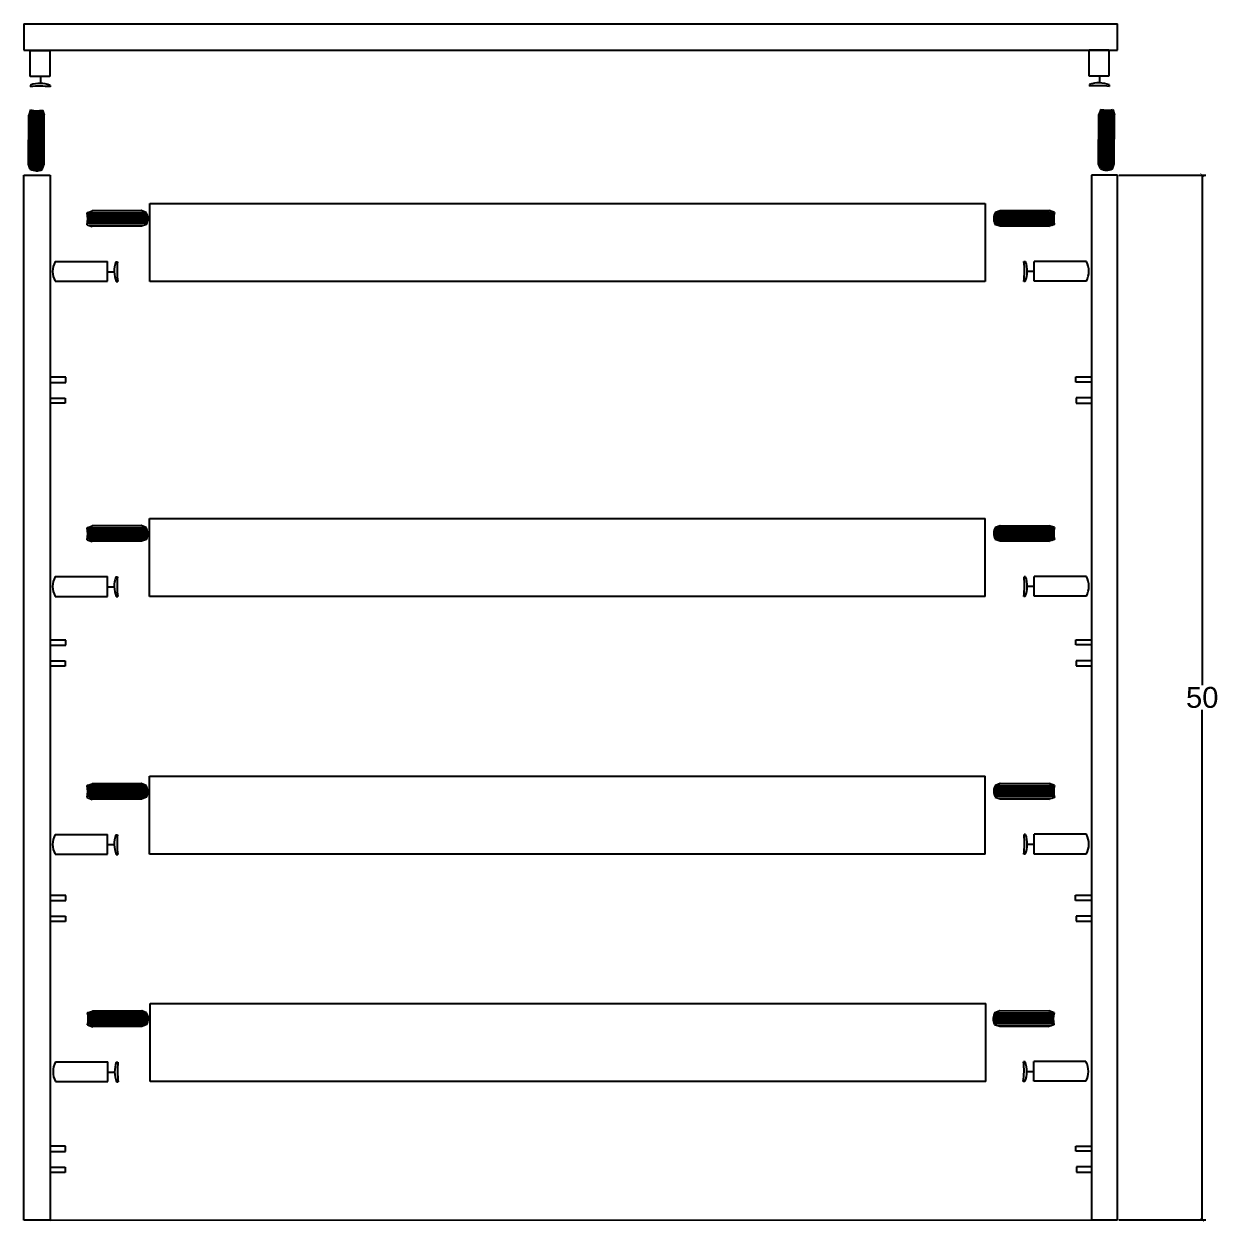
# Model space of a CAD drawing. Header units: inches. Extents: x -8 to 1551, y -417 to 323.
# Drawn here: x 269.9 to 327.1, y 265.8 to 323.1 of the extents above; entities that cross this region are included whole.
import ezdxf

# ---------------------------------------------------------------- set-up
doc = ezdxf.new("R2010")
doc.units = ezdxf.units.IN
doc.header["$MEASUREMENT"] = 0
doc.styles.get("Standard").update_dxf_attribs({"font": 'Arial.ttf'})
doc.dimstyles.get("Standard").update_dxf_attribs({"dimtxt": 0.18, "dimasz": 0.18, "dimexe": 0.18, "dimexo": 0.0625, "dimgap": 0.09, "dimtad": 0, "dimtih": 1, "dimtoh": 1, "dimdec": 4, "dimzin": 0, "dimdsep": 46, "dimtxsty": 'Standard', "dimcen": 0.09, "dimadec": 0, "dimazin": 0, "dimtfac": 1, "dimtdec": 4, "dimtofl": 0, "dimtmove": 0, "dimatfit": 3, "dimfxl": 1, "dimtolj": 1, "dimtzin": 0, "dimarcsym": 0})

# ---------------------------------------------------------------- blocks, each defined once
blk = doc.blocks.new('_ArchTick')
at = {"color": 0, "linetype": 'ByBlock', "const_width": 0.15}
blk.add_lwpolyline([(-0.5, -0.5), (0.5, 0.5)], dxfattribs=at)
blk = doc.blocks.new('*D30')
at = {"color": 0, "lineweight": -2, "transparency": 16777216}
for p, q in [((322.33, 315.855), (326.501, 315.855)), ((326.321, 315.855), (326.321, 291.452)), ((326.321, 265.855), (326.321, 290.259)), ((322.33, 265.855), (326.501, 265.855))]:
    blk.add_line(p, q, dxfattribs=at)
at = {"layer": 'Defpoints', "color": 0, "transparency": 16777216}
for p in [(322.268, 315.855), (326.321, 315.855), (322.268, 265.855)]:
    blk.add_point(p, dxfattribs=at)
at = {"color": 0, "lineweight": -2, "transparency": 16777216, "xscale": 0.18, "yscale": 0.18, "zscale": 0.18}
for p, rotation in [((326.321, 315.855), 90), ((326.321, 265.855), 270)]:
    blk.add_blockref('_ArchTick', p, dxfattribs=dict(at, rotation=rotation))
at = {"color": 0, "transparency": 16777216, "insert": (326.321, 290.855), "char_height": 1, "attachment_point": 5}
blk.add_mtext('\\A1;50', dxfattribs=at)

msp = doc.modelspace()

# ---------------------------------------------------------------- linework, layer by layer
for p, q in [((269.917, 323.086), (322.268, 323.086)), ((269.917, 323.086), (269.917, 321.836)), ((322.268, 321.836), (322.268, 323.086)), ((269.917, 321.836), (319.844, 321.836)), ((270.217, 321.82), (271.159, 321.82)), ((270.217, 320.57), (270.217, 321.82)), ((270.217, 321.82), (271.159, 321.82)), ((271.159, 321.82), (271.159, 320.57)), ((319.844, 321.836), (322.268, 321.836)), ((320.912, 321.843), (321.854, 321.843)), ((320.912, 320.593), (320.912, 321.843)), ((320.912, 321.843), (321.854, 321.843)), ((321.854, 321.843), (321.854, 320.593)), ((271.159, 320.57), (270.217, 320.57)), ((270.702, 320.57), (270.702, 320.243)), ((321.854, 320.593), (320.912, 320.593)), ((321.397, 320.593), (321.397, 320.266)), ((270.229, 320.162), (270.229, 320.159)), ((270.229, 320.159), (270.229, 320.084)), ((271.171, 320.147), (271.171, 320.072)), ((320.924, 320.185), (320.924, 320.182)), ((320.924, 320.182), (320.924, 320.107)), ((321.866, 320.169), (321.866, 320.094)), ((270.233, 318.969), (270.146, 318.723)), ((270.221, 316.142), (270.233, 318.969)), ((270.308, 316.101), (270.313, 318.953)), ((270.395, 316.075), (270.398, 318.941)), ((270.48, 316.063), (270.486, 318.935)), ((270.57, 316.063), (270.573, 318.936)), ((270.654, 316.076), (270.659, 318.942)), ((270.741, 316.102), (270.746, 318.953)), ((270.806, 318.965), (270.891, 318.719)), ((270.828, 316.231), (270.839, 318.869)), ((321.464, 318.994), (321.377, 318.748)), ((321.453, 316.168), (321.464, 318.994)), ((321.539, 316.126), (321.545, 318.978)), ((321.626, 316.1), (321.629, 318.967)), ((321.712, 316.088), (321.717, 318.961)), ((321.802, 316.088), (321.804, 318.961)), ((321.885, 316.101), (321.891, 318.967)), ((321.972, 316.128), (321.977, 318.979)), ((322.037, 318.991), (322.122, 318.744)), ((322.059, 316.257), (322.07, 318.895)), ((270.132, 316.373), (270.146, 318.723)), ((270.877, 316.369), (270.891, 318.719)), ((321.363, 316.399), (321.377, 318.748)), ((322.108, 316.395), (322.122, 318.744)), ((270.221, 316.142), (270.132, 316.373)), ((270.789, 316.124), (270.877, 316.369)), ((321.453, 316.168), (321.363, 316.399)), ((322.021, 316.149), (322.108, 316.395)), ((269.917, 265.844), (269.917, 315.844)), ((269.917, 315.844), (271.167, 315.844)), ((271.167, 315.844), (271.167, 265.844)), ((271.167, 315.844), (271.167, 303.344)), ((321.018, 315.855), (321.018, 265.855)), ((321.018, 315.855), (321.018, 303.355)), ((322.268, 315.855), (321.018, 315.855)), ((321.018, 315.855), (321.018, 265.855)), ((321.018, 315.855), (321.018, 303.355)), ((322.268, 265.855), (322.268, 315.855)), ((275.935, 314.499), (315.935, 314.499)), ((275.935, 310.768), (275.935, 314.499)), ((315.935, 314.499), (315.935, 310.768)), ((272.939, 314.053), (273.185, 314.141)), ((275.766, 314.065), (272.939, 314.053)), ((275.807, 313.978), (272.955, 313.973)), ((275.832, 313.632), (272.966, 313.627)), ((275.833, 313.891), (272.967, 313.889)), ((275.845, 313.806), (272.972, 313.801)), ((275.845, 313.716), (272.972, 313.713)), ((275.534, 314.154), (273.185, 314.141)), ((275.766, 314.065), (275.534, 314.154)), ((316.339, 313.817), (319.212, 313.812)), ((316.34, 313.727), (319.212, 313.725)), ((316.352, 313.903), (319.218, 313.9)), ((316.352, 313.644), (319.218, 313.638)), ((316.378, 313.99), (319.229, 313.984)), ((316.419, 314.076), (316.65, 314.166)), ((316.419, 314.076), (319.245, 314.065)), ((316.65, 314.166), (319, 314.152)), ((319.245, 314.065), (319, 314.152)), ((272.943, 313.48), (273.189, 313.396)), ((275.806, 313.546), (272.955, 313.54)), ((275.677, 313.459), (273.039, 313.448)), ((275.539, 313.409), (273.189, 313.396)), ((275.784, 313.497), (275.539, 313.409)), ((316.379, 313.557), (319.23, 313.552)), ((316.4, 313.508), (316.646, 313.421)), ((316.508, 313.47), (319.146, 313.459)), ((316.646, 313.421), (318.995, 313.407)), ((319.242, 313.492), (318.995, 313.407)), ((271.41, 311.712), (273.91, 311.712)), ((273.91, 310.77), (273.91, 311.712)), ((274.319, 311.7), (274.321, 311.7)), ((274.321, 311.7), (274.396, 311.7)), ((317.863, 311.711), (317.788, 311.711)), ((317.866, 311.711), (317.863, 311.711)), ((320.774, 311.723), (318.274, 311.723)), ((318.274, 310.781), (318.274, 311.723)), ((271.41, 310.77), (273.91, 310.77)), ((273.911, 311.228), (274.238, 311.228)), ((274.334, 310.758), (274.409, 310.758)), ((315.935, 310.768), (275.935, 310.768)), ((317.851, 310.769), (317.776, 310.769)), ((318.274, 311.239), (317.947, 311.239)), ((320.774, 310.781), (318.274, 310.781)), ((271.919, 306.183), (271.169, 306.183)), ((271.919, 305.933), (271.919, 306.183)), ((320.265, 305.945), (320.265, 306.195)), ((320.265, 306.195), (321.015, 306.195)), ((271.169, 305.933), (271.919, 305.933)), ((321.015, 305.945), (320.265, 305.945)), ((271.146, 305.183), (271.896, 305.183)), ((271.896, 305.183), (271.896, 304.933)), ((321.039, 305.194), (320.289, 305.194)), ((320.289, 305.194), (320.289, 304.944)), ((271.896, 304.933), (271.146, 304.933)), ((320.289, 304.944), (321.039, 304.944)), ((271.167, 303.344), (271.167, 290.844)), ((321.018, 303.355), (321.018, 290.855)), ((321.018, 303.355), (321.018, 290.855)), ((275.934, 299.425), (315.934, 299.425)), ((275.934, 295.694), (275.934, 299.425)), ((315.934, 295.694), (315.934, 299.425)), ((272.938, 298.979), (273.183, 299.067)), ((275.764, 298.991), (272.938, 298.979)), ((275.805, 298.904), (272.954, 298.899)), ((275.831, 298.817), (272.965, 298.815)), ((275.844, 298.732), (272.971, 298.727)), ((275.533, 299.08), (273.183, 299.067)), ((275.764, 298.991), (275.533, 299.08)), ((316.341, 298.743), (319.214, 298.738)), ((316.353, 298.829), (319.22, 298.826)), ((316.379, 298.916), (319.231, 298.91)), ((316.421, 299.002), (316.652, 299.092)), ((316.421, 299.002), (319.247, 298.99)), ((316.652, 299.092), (319.001, 299.078)), ((319.247, 298.99), (319.001, 299.078)), ((272.941, 298.406), (273.188, 298.322)), ((275.804, 298.472), (272.953, 298.466)), ((275.831, 298.558), (272.965, 298.553)), ((275.843, 298.642), (272.97, 298.639)), ((275.675, 298.384), (273.037, 298.374)), ((275.537, 298.335), (273.188, 298.322)), ((275.783, 298.423), (275.537, 298.335)), ((316.341, 298.653), (319.214, 298.651)), ((316.354, 298.57), (319.22, 298.564)), ((316.381, 298.483), (319.232, 298.478)), ((316.402, 298.434), (316.648, 298.347)), ((316.51, 298.396), (319.148, 298.385)), ((316.648, 298.347), (318.997, 298.333)), ((319.244, 298.418), (318.997, 298.333)), ((271.409, 296.638), (273.909, 296.638)), ((273.909, 295.696), (273.909, 296.638)), ((274.317, 296.626), (274.32, 296.626)), ((274.32, 296.626), (274.395, 296.626)), ((317.865, 296.637), (317.79, 296.637)), ((317.868, 296.637), (317.865, 296.637)), ((320.776, 296.649), (318.276, 296.649)), ((318.276, 295.707), (318.276, 296.649)), ((273.909, 296.153), (274.236, 296.153)), ((318.276, 296.165), (317.949, 296.165)), ((271.409, 295.696), (273.909, 295.696)), ((274.332, 295.684), (274.407, 295.684)), ((315.934, 295.694), (275.934, 295.694)), ((317.852, 295.695), (317.777, 295.695)), ((320.776, 295.707), (318.276, 295.707)), ((271.919, 293.607), (271.169, 293.607)), ((271.919, 293.357), (271.919, 293.607)), ((320.265, 293.368), (320.265, 293.618)), ((320.265, 293.618), (321.015, 293.618)), ((271.169, 293.357), (271.919, 293.357)), ((321.015, 293.368), (320.265, 293.368)), ((271.146, 292.606), (271.896, 292.606)), ((271.896, 292.606), (271.896, 292.356)), ((321.039, 292.618), (320.289, 292.618)), ((320.289, 292.618), (320.289, 292.368)), ((271.896, 292.356), (271.146, 292.356)), ((320.289, 292.368), (321.039, 292.368)), ((271.167, 290.844), (271.167, 278.344)), ((321.018, 290.855), (321.018, 278.355)), ((321.018, 290.855), (321.018, 278.355)), ((272.938, 286.639), (273.183, 286.727)), ((275.764, 286.651), (272.938, 286.639)), ((275.533, 286.74), (273.183, 286.727)), ((275.764, 286.651), (275.533, 286.74)), ((275.934, 287.085), (315.934, 287.085)), ((275.934, 283.354), (275.934, 287.085)), ((315.934, 283.354), (315.934, 287.085)), ((316.421, 286.662), (316.652, 286.752)), ((316.421, 286.662), (319.247, 286.651)), ((316.652, 286.752), (319.001, 286.738)), ((319.247, 286.651), (319.001, 286.738)), ((275.804, 286.132), (272.953, 286.126)), ((275.805, 286.564), (272.954, 286.559)), ((275.831, 286.477), (272.965, 286.475)), ((275.831, 286.218), (272.965, 286.213)), ((275.843, 286.302), (272.97, 286.299)), ((275.844, 286.392), (272.971, 286.387)), ((275.783, 286.083), (275.537, 285.995)), ((316.341, 286.403), (319.214, 286.398)), ((316.341, 286.313), (319.214, 286.311)), ((316.353, 286.489), (319.22, 286.486)), ((316.354, 286.23), (319.22, 286.224)), ((316.379, 286.576), (319.231, 286.57)), ((316.381, 286.143), (319.232, 286.138)), ((316.402, 286.094), (316.648, 286.007)), ((319.244, 286.078), (318.997, 285.993)), ((272.941, 286.066), (273.188, 285.982)), ((275.675, 286.045), (273.037, 286.034)), ((275.537, 285.995), (273.188, 285.982)), ((316.51, 286.056), (319.148, 286.045)), ((316.648, 286.007), (318.997, 285.993)), ((271.409, 284.298), (273.909, 284.298)), ((273.909, 283.356), (273.909, 284.298)), ((273.909, 283.814), (274.236, 283.814)), ((274.317, 284.286), (274.32, 284.286)), ((274.32, 284.286), (274.395, 284.286)), ((317.865, 284.297), (317.79, 284.297)), ((317.868, 284.297), (317.865, 284.297)), ((318.276, 283.825), (317.949, 283.825)), ((320.776, 284.309), (318.276, 284.309)), ((318.276, 283.367), (318.276, 284.309)), ((271.409, 283.356), (273.909, 283.356)), ((274.332, 283.344), (274.407, 283.344)), ((315.934, 283.354), (275.934, 283.354)), ((317.852, 283.355), (317.777, 283.355)), ((320.776, 283.367), (318.276, 283.367)), ((271.926, 281.385), (271.176, 281.385)), ((271.176, 281.135), (271.926, 281.135)), ((271.926, 281.135), (271.926, 281.385)), ((320.258, 281.147), (320.258, 281.397)), ((320.258, 281.397), (321.008, 281.397)), ((321.008, 281.147), (320.258, 281.147)), ((271.153, 280.385), (271.903, 280.385)), ((271.903, 280.385), (271.903, 280.135)), ((321.032, 280.396), (320.282, 280.396)), ((320.282, 280.396), (320.282, 280.146)), ((271.903, 280.135), (271.153, 280.135)), ((320.282, 280.146), (321.032, 280.146)), ((272.959, 275.761), (273.204, 275.848)), ((275.785, 275.772), (272.959, 275.761)), ((275.554, 275.862), (273.204, 275.848)), ((275.785, 275.772), (275.554, 275.862)), ((275.955, 276.206), (315.955, 276.206)), ((275.955, 272.475), (275.955, 276.206)), ((315.955, 272.475), (315.955, 276.206)), ((316.4, 275.784), (316.631, 275.873)), ((316.4, 275.784), (319.226, 275.772)), ((316.631, 275.873), (318.98, 275.86)), ((319.226, 275.772), (318.98, 275.86)), ((272.962, 275.188), (273.209, 275.103)), ((275.825, 275.253), (272.974, 275.248)), ((275.826, 275.686), (272.975, 275.68)), ((275.852, 275.599), (272.986, 275.596)), ((275.852, 275.34), (272.986, 275.334)), ((275.865, 275.513), (272.992, 275.508)), ((275.864, 275.423), (272.992, 275.421)), ((275.804, 275.204), (275.558, 275.117)), ((316.32, 275.525), (319.193, 275.519)), ((316.32, 275.435), (319.193, 275.432)), ((316.332, 275.61), (319.199, 275.608)), ((316.333, 275.351), (319.199, 275.346)), ((316.358, 275.697), (319.21, 275.692)), ((316.359, 275.265), (319.211, 275.259)), ((316.381, 275.216), (316.627, 275.128)), ((319.223, 275.199), (318.976, 275.115)), ((275.696, 275.166), (273.058, 275.155)), ((275.558, 275.117), (273.209, 275.103)), ((316.489, 275.177), (319.127, 275.166)), ((316.627, 275.128), (318.976, 275.115)), ((271.43, 273.419), (273.93, 273.419)), ((273.93, 272.477), (273.93, 273.419)), ((273.93, 272.935), (274.257, 272.935)), ((274.338, 273.407), (274.341, 273.407)), ((274.341, 273.407), (274.416, 273.407)), ((317.844, 273.419), (317.769, 273.419)), ((317.847, 273.419), (317.844, 273.419)), ((318.255, 272.946), (317.928, 272.946)), ((320.755, 273.431), (318.255, 273.431)), ((318.255, 272.489), (318.255, 273.431)), ((271.43, 272.477), (273.93, 272.477)), ((274.353, 272.465), (274.428, 272.465)), ((315.955, 272.475), (275.955, 272.475)), ((317.831, 272.477), (317.756, 272.477)), ((320.755, 272.489), (318.255, 272.489)), ((271.909, 269.379), (271.159, 269.379)), ((271.159, 269.129), (271.909, 269.129)), ((271.909, 269.129), (271.909, 269.379)), ((320.276, 269.141), (320.276, 269.391)), ((320.276, 269.391), (321.026, 269.391)), ((321.026, 269.141), (320.276, 269.141)), ((271.135, 268.379), (271.885, 268.379)), ((271.885, 268.379), (271.885, 268.129)), ((321.049, 268.39), (320.299, 268.39)), ((320.299, 268.39), (320.299, 268.14)), ((271.885, 268.129), (271.135, 268.129)), ((320.299, 268.14), (321.049, 268.14)), ((271.167, 265.844), (269.917, 265.844)), ((271.167, 265.844), (321.018, 265.855)), ((321.018, 265.855), (322.268, 265.855))]:
    msp.add_line(p, q)
for centre, radius, start, end in [((270.681, 318.95), 1.293, 67.71468, 110.4295), ((270.647, 316.186), 3.921, 82.32487, 96.1234), ((321.376, 318.973), 1.293, 67.71468, 110.4295), ((321.342, 316.209), 3.921, 82.32487, 96.1234), ((270.527, 320.232), 1.297, 256.90968, 282.42246), ((321.758, 320.257), 1.297, 256.90968, 282.42246), ((270.523, 316.66), 0.599, 239.80954, 296.3989), ((321.754, 316.686), 0.599, 239.80954, 296.3989), ((271.676, 313.759), 1.297, 347.57754, 13.09032), ((275.248, 313.763), 0.599, 333.6011, 30.19046), ((316.937, 313.775), 0.599, 149.80954, 206.3989), ((320.508, 313.771), 1.297, 166.90968, 192.42246), ((272.268, 311.241), 0.978, 151.2164, 208.7836), ((275.531, 311.248), 1.293, 159.5705, 202.28532), ((278.295, 311.282), 3.921, 173.8766, 187.67513), ((313.89, 311.293), 3.921, 352.32487, 6.1234), ((316.654, 311.26), 1.293, 337.71468, 20.4295), ((319.917, 311.252), 0.978, 331.2164, 28.7836), ((271.675, 298.685), 1.297, 347.57754, 13.09032), ((275.246, 298.689), 0.599, 333.6011, 30.19046), ((316.939, 298.701), 0.599, 149.80954, 206.3989), ((320.51, 298.697), 1.297, 166.90968, 192.42246), ((272.266, 296.167), 0.978, 151.2164, 208.7836), ((275.529, 296.174), 1.293, 159.5705, 202.28532), ((278.293, 296.208), 3.921, 173.8766, 187.67513), ((313.892, 296.219), 3.921, 352.32487, 6.1234), ((316.656, 296.186), 1.293, 337.71468, 20.4295), ((319.919, 296.178), 0.978, 331.2164, 28.7836), ((275.246, 286.349), 0.599, 333.6011, 30.19046), ((316.939, 286.361), 0.599, 149.80954, 206.3989), ((320.51, 286.357), 1.297, 166.90968, 192.42246), ((271.675, 286.345), 1.297, 347.57754, 13.09032), ((272.266, 283.827), 0.978, 151.2164, 208.7836), ((275.529, 283.834), 1.293, 159.5705, 202.28532), ((278.293, 283.868), 3.921, 173.8766, 187.67513), ((313.892, 283.879), 3.921, 352.32487, 6.1234), ((316.656, 283.846), 1.293, 337.71468, 20.4295), ((319.919, 283.838), 0.978, 331.2164, 28.7836), ((271.696, 275.467), 1.297, 347.57754, 13.09032), ((275.267, 275.471), 0.599, 333.6011, 30.19046), ((316.918, 275.482), 0.599, 149.80954, 206.3989), ((320.489, 275.478), 1.297, 166.90968, 192.42246), ((272.287, 272.948), 0.978, 151.2164, 208.7836), ((275.55, 272.956), 1.293, 159.5705, 202.28532), ((278.314, 272.989), 3.921, 173.8766, 187.67513), ((313.871, 273.001), 3.921, 352.32487, 6.1234), ((316.635, 272.967), 1.293, 337.71468, 20.4295), ((319.898, 272.96), 0.978, 331.2164, 28.7836)]:
    msp.add_arc(centre, radius, start, end)

# ---------------------------------------------------------------- dimensions: what is measured, and where the dimension line sits
dim = msp.add_linear_dim(base=(326.321, 315.855), p1=(322.268, 265.855), p2=(322.268, 315.855), angle=90, dimstyle='Standard', override={"dimtxt": 1, "dimdec": 0, "dimblk1": 'ArchTick', "dimblk2": 'ArchTick', "dimsah": 1})
dim.commit()
dim.dimension.update_dxf_attribs({"geometry": '*D30', "text_midpoint": (326.321, 290.855)})

doc.saveas('drawing.dxf')
